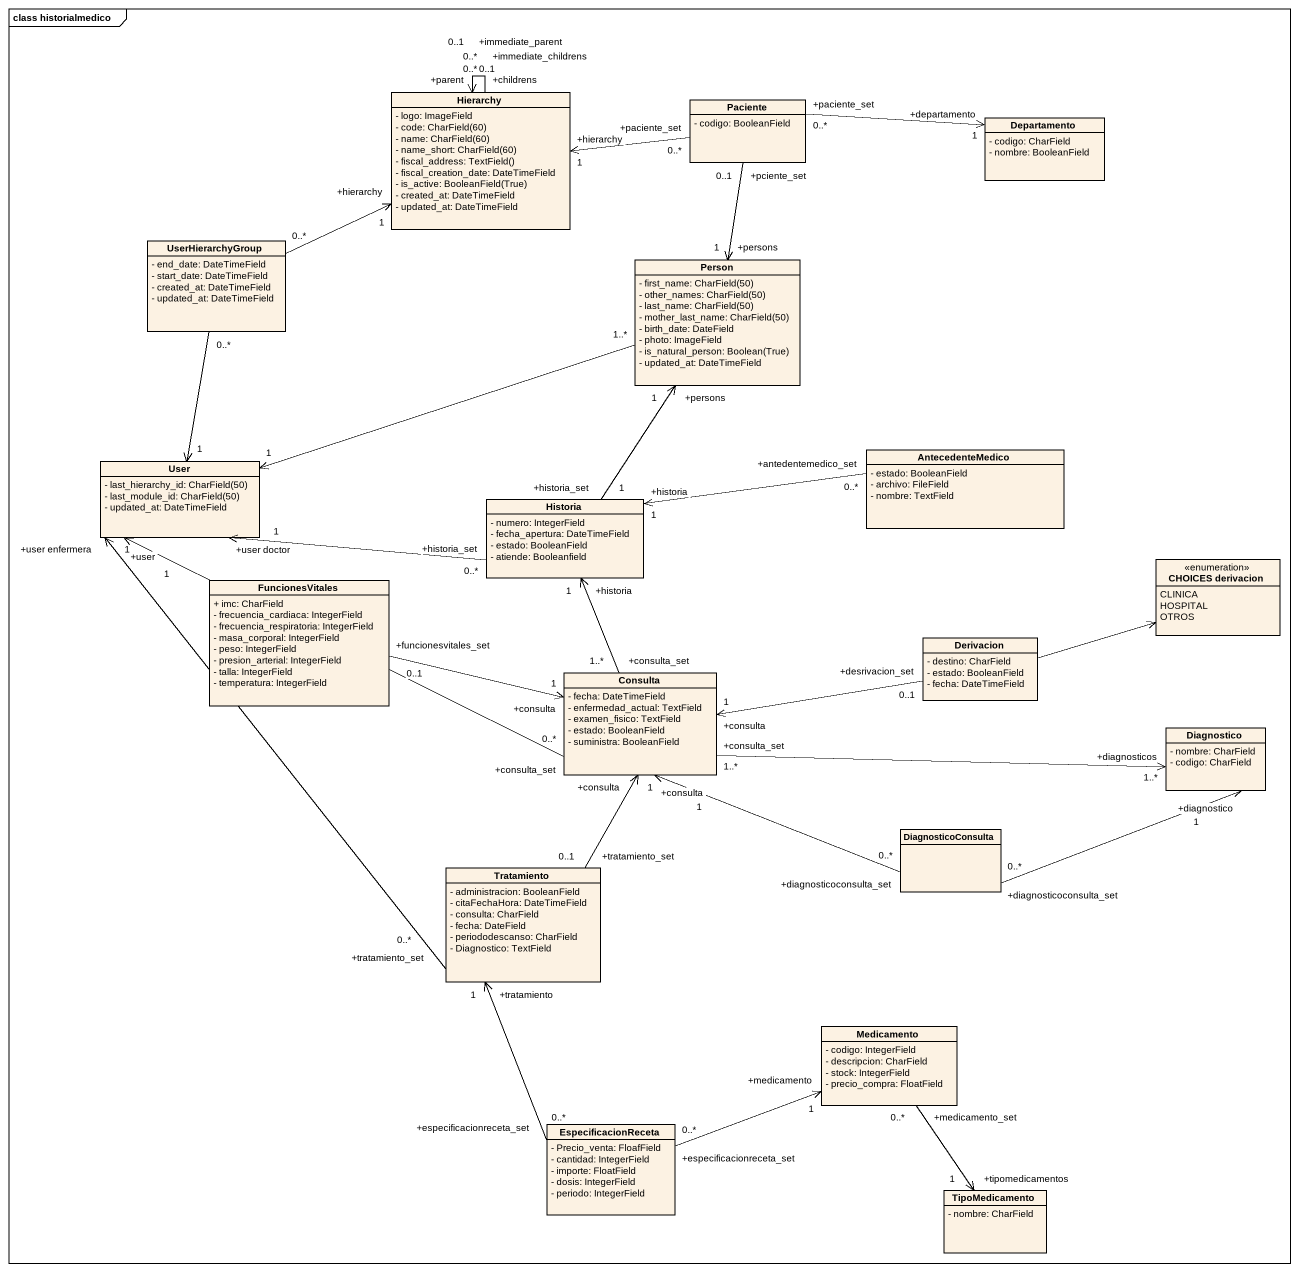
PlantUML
@startuml
mainframe class historialmedico
hide circle
hide empty members
skinparam classAttributeIconSize 0
class Hierarchy {
  - logo: ImageField
  {field} - code: CharField(60)
  {field} - name: CharField(60)
  {field} - name_short: CharField(60)
  {field} - fiscal_address: TextField()
  - fiscal_creation_date: DateTimeField
  {field} - is_active: BooleanField(True)
  - created_at: DateTimeField
  - updated_at: DateTimeField
}
class Paciente {
  - codigo: BooleanField
}
class Departamento {
  - codigo: CharField
  - nombre: BooleanField
}
class UserHierarchyGroup {
  - end_date: DateTimeField
  - start_date: DateTimeField
  - created_at: DateTimeField
  - updated_at: DateTimeField
}
class "Person" as Person_ {
  {field} - first_name: CharField(50)
  {field} - other_names: CharField(50)
  {field} - last_name: CharField(50)
  {field} - mother_last_name: CharField(50)
  - birth_date: DateField
  - photo: ImageField
  {field} - is_natural_person: Boolean(True)
  - updated_at: DateTimeField
}
class AntecedenteMedico {
  - estado: BooleanField
  - archivo: FileField
  - nombre: TextField
}
class User {
  {field} - last_hierarchy_id: CharField(50)
  {field} - last_module_id: CharField(50)
  - updated_at: DateTimeField
}
class Historia {
  - numero: IntegerField
  - fecha_apertura: DateTimeField
  - estado: BooleanField
  - atiende: Booleanfield
}
enum "CHOICES derivacion" as CHOICES_derivacion {
  CLINICA
  HOSPITAL
  OTROS
}
class FuncionesVitales {
  + imc: CharField
  - frecuencia_cardiaca: IntegerField
  - frecuencia_respiratoria: IntegerField
  - masa_corporal: IntegerField
  - peso: IntegerField
  - presion_arterial: IntegerField
  - talla: IntegerField
  - temperatura: IntegerField
}
class Derivacion {
  - destino: CharField
  - estado: BooleanField
  - fecha: DateTimeField
}
class Consulta {
  - fecha: DateTimeField
  - enfermedad_actual: TextField
  - examen_fisico: TextField
  - estado: BooleanField
  - suministra: BooleanField
}
class Diagnostico {
  - nombre: CharField
  - codigo: CharField
}
class DiagnosticoConsulta
class Tratamiento {
  - administracion: BooleanField
  - citaFechaHora: DateTimeField
  - consulta: CharField
  - fecha: DateField
  - periododescanso: CharField
  - Diagnostico: TextField
}
class Medicamento {
  - codigo: IntegerField
  - descripcion: CharField
  - stock: IntegerField
  - precio_compra: FloatField
}
class EspecificacionReceta {
  - Precio_venta: FloafField
  - cantidad: IntegerField
  - importe: FloatField
  - dosis: IntegerField
  - periodo: IntegerField
}
class TipoMedicamento {
  - nombre: CharField
}
Hierarchy "+childrens\n0..*" --> "+parent\n0..1" Hierarchy
Hierarchy "+immediate_childrens\n0..*" --> "+immediate_parent\n0..1" Hierarchy
Paciente "+paciente_set\n0..*" -left-> "+hierarchy\n1" Hierarchy
Paciente "+paciente_set\n0..*" -right-> "+departamento\n1" Departamento
Paciente "+pciente_set\n0..1" --> "+persons\n1" Person_
UserHierarchyGroup "0..*" -right-> "+hierarchy\n1" Hierarchy
UserHierarchyGroup "0..*" --> "1" User
Person_ "1..*" -left-> "1" User
AntecedenteMedico "+antedentemedico_set\n0..*" -left-> "+historia\n1" Historia
Historia "+historia_set\n1" -up-> "+persons\n1" Person_
Historia "+historia_set\n0..*" -left-> "+user doctor\n1" User
FuncionesVitales "+funcionesvitales_set\n0..1" -right-> "+consulta\n1" Consulta
Derivacion -right-> CHOICES_derivacion
Derivacion "+desrivacion_set\n0..1" -left-> "+consulta\n1" Consulta
Consulta "+consulta_set\n0..*" -left-> "+user\n1" User
Consulta "+consulta_set\n1..*" -up-> "+historia\n1" Historia
Consulta "+consulta_set\n1..*" -right-> "+diagnosticos\n1..*" Diagnostico
DiagnosticoConsulta "+diagnosticoconsulta_set\n0..*" -left-> "+consulta\n1" Consulta
DiagnosticoConsulta "+diagnosticoconsulta_set\n0..*" -right-> "+diagnostico\n1" Diagnostico
Tratamiento "+tratamiento_set\n0..*" -up-> "+user enfermera\n1" User
Tratamiento "+tratamiento_set\n0..1" -up-> "+consulta\n1" Consulta
Medicamento "+medicamento_set\n0..*" --> "+tipomedicamentos\n1" TipoMedicamento
EspecificacionReceta "+especificacionreceta_set\n0..*" -up-> "+tratamiento\n1" Tratamiento
EspecificacionReceta "+especificacionreceta_set\n0..*" -right-> "+medicamento\n1" Medicamento
@enduml
